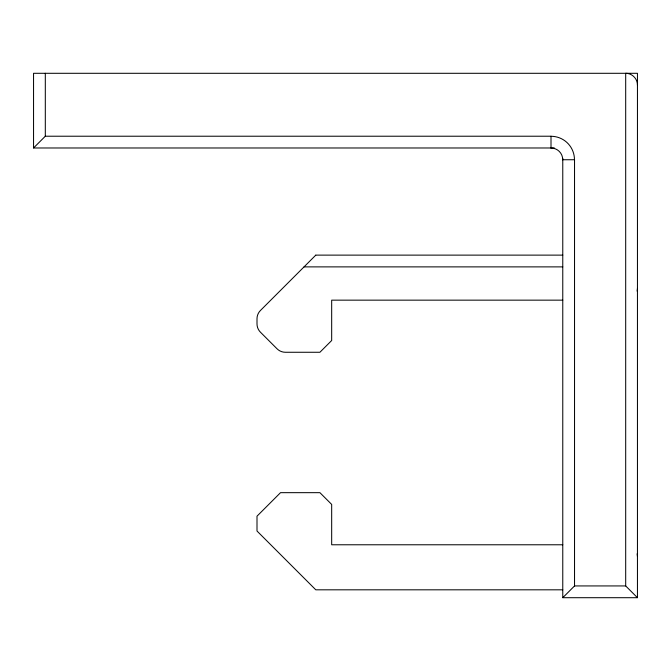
<?xml version="1.0" encoding="UTF-8"?>
<svg xmlns="http://www.w3.org/2000/svg" width="671" height="671" viewBox="0 0 671 671"><rect width="100%" height="100%" fill="white"/><g stroke="black" fill="none" stroke-linecap="round" stroke-linejoin="round"><path stroke-width="1.01" d="M637.45 288.396L637.123 291.155M33.6 147.93L45.309 136.221L551.008 136.221L551.008 147.981M315.747 255.173L260.44 310.48A11.759 11.759 0 0 0 257.001 318.792L257.001 323.875A11.759 11.759 0 0 0 260.44 332.195L277.073 348.828A11.759 11.759 0 0 0 285.393 352.267L319.916 352.267L331.675 340.507L331.675 300.155L562.768 300.155M562.826 597.643L574.535 585.934L574.535 159.74L562.768 159.74M554.389 147.981L33.55 147.981L33.55 73.298L637.45 73.298L637.45 597.702L562.768 597.702L562.768 158.465M315.798 255.123L562.768 255.123M304.038 266.882L562.768 266.882M562.768 544.777L331.675 544.777L331.675 504.424L319.916 492.665L280.52 492.665L257.001 516.184L257.001 531.013L315.798 589.817L562.768 589.817M574.535 585.934L625.691 585.934L637.391 597.635M637.123 553.785L637.45 556.536M637.45 85.066C637.609 78.775 631.973 73.139 625.691 73.298L625.691 585.934M45.309 73.298L45.309 136.221M551.008 148.014A11.692 11.692 0 0 1 562.734 159.74M551.008 136.288A23.384 23.384 0 0 1 574.46 159.74"/></g></svg>
